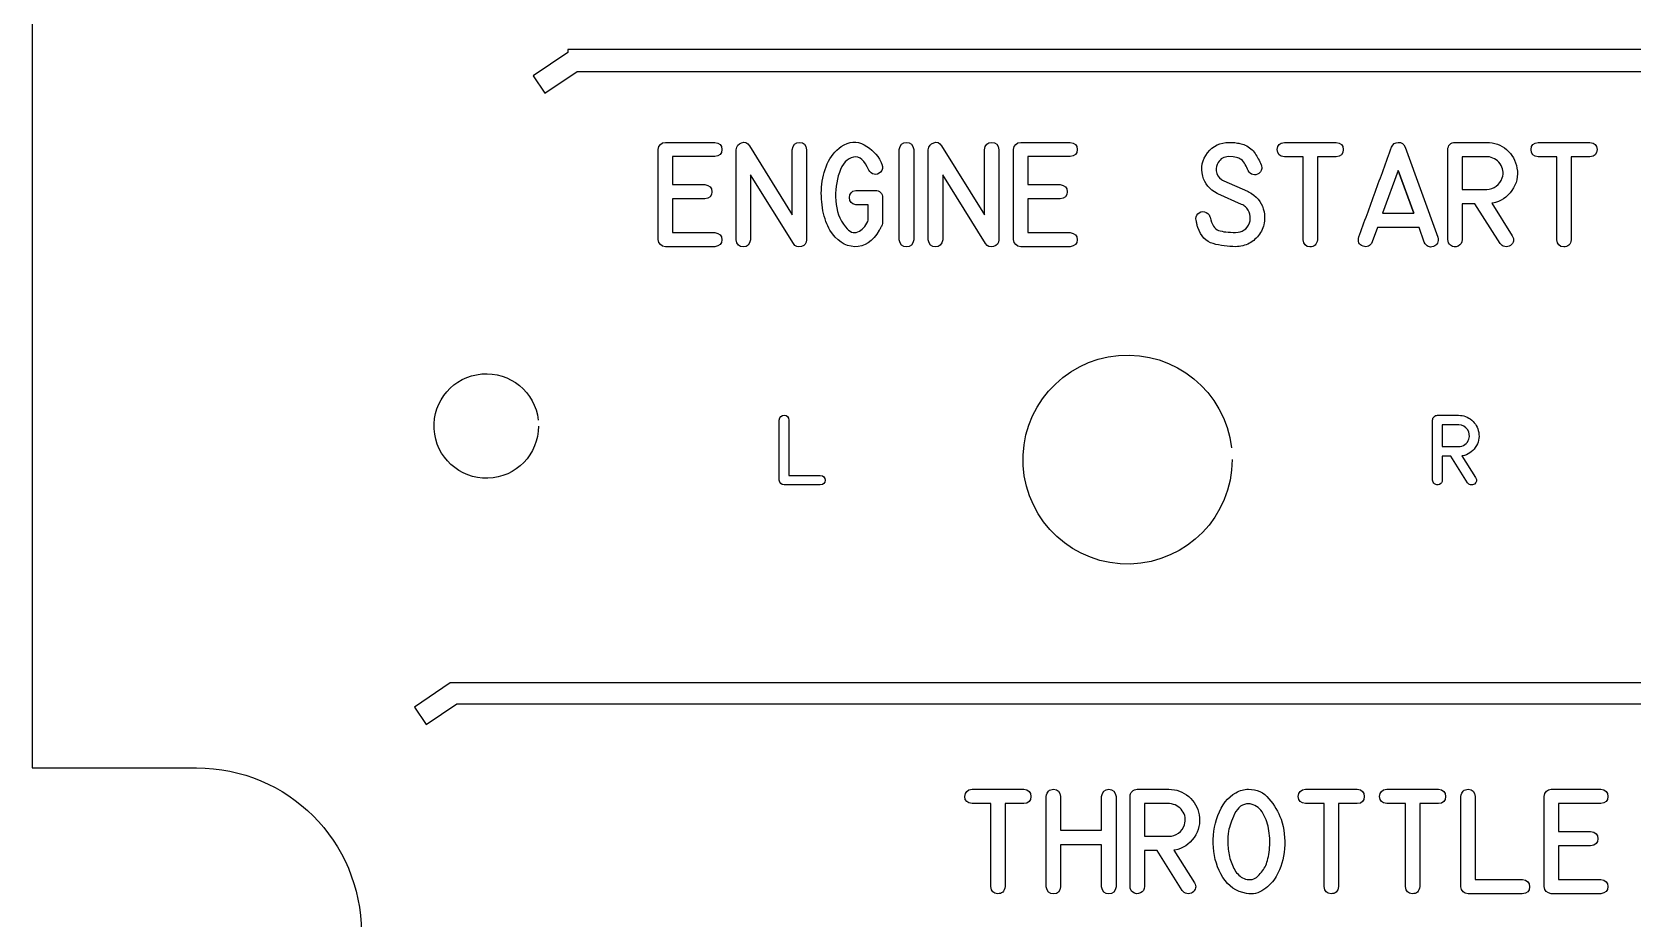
# Model space of a CAD drawing. Extents: x -85 to 801, y 107 to 738.
# Drawn here: x 368.8 to 644.4, y 434.7 to 587.5 of the extents above; entities that cross this region are included whole.
import ezdxf

# ---------------------------------------------------------------- set-up
doc = ezdxf.new("R2010")
doc.units = 0
doc.layers.add('Layer_1', color=7, linetype='CONTINUOUS')

msp = doc.modelspace()

# ---------------------------------------------------------------- linework, layer by layer
at = {"layer": 'Layer_1', "color": 7}
for points in [[(397.110813, 667.499814), (368.764469, 667.499814), (368.764469, 461.980772), (368.764469, 460.712211), (397.110813, 460.712211)], [(477.820091, 568.484617), (486.327912, 568.484617)], [(539.009546, 568.484617), (547.517367, 568.484617)], [(574.894318, 568.484674), (575.861102, 568.459162)], [(584.422639, 568.484617), (593.343524, 568.484617)], [(613.795663, 568.484617), (619.253688, 568.484617)], [(628.121849, 568.484617), (637.042734, 568.484617)], [(476.572054, 551.732683), (476.572054, 567.254154)], [(486.327912, 566.032479), (479.041767, 566.032479), (479.041767, 561.224863), (484.596454, 561.224863)], [(490.010513, 551.697506), (490.010513, 567.219005)], [(492.286876, 567.878173), (499.66971, 556.021729), (499.66971, 567.219005)], [(502.148211, 567.219005), (502.148211, 551.697506)], [(518.109137, 551.697506), (518.109137, 567.23658)], [(520.605241, 567.23658), (520.605241, 551.697506)], [(523.101345, 551.697506), (523.101345, 567.219005)], [(525.377707, 567.878173), (532.760513, 556.021729), (532.760513, 567.219005)], [(535.239043, 567.219005), (535.239043, 551.697506)], [(537.76148, 551.732683), (537.76148, 567.254154)], [(547.517367, 566.032479), (540.231222, 566.032479), (540.231222, 561.224863), (545.785909, 561.224863)], [(576.186406, 565.901717), (575.615112, 565.998378), (574.806501, 566.02389)], [(587.648211, 551.715109), (587.648211, 566.006117), (584.422639, 566.006117)], [(593.343524, 566.006117), (590.12674, 566.006117), (590.12674, 551.715109)], [(605.199969, 567.676035), (610.83377, 552.136961)], [(612.5652, 551.723896), (612.5652, 567.254154)], [(619.376712, 566.006117), (615.043729, 566.006117), (615.043729, 560.381102), (619.253688, 560.381102)], [(631.34742, 551.715109), (631.34742, 566.006117), (628.121849, 566.006117)], [(637.042734, 566.006117), (633.82595, 566.006117), (633.82595, 551.715109)], [(499.871849, 551.047124), (492.489043, 562.885994), (492.489043, 551.697506)], [(514.927644, 565.126583), (514.997943, 564.985984), (515.050668, 564.862961), (515.120967, 564.73115)], [(532.962652, 551.047124), (525.579846, 562.885994), (525.579846, 551.697506)], [(510.603307, 560.187468), (510.682394, 560.204476), (510.76148, 560.204476), (514.004655, 560.204476)], [(577.0476, 557.805997), (572.978268, 559.59018), (572.846457, 559.660479)], [(573.778148, 561.945798), (573.874809, 561.901861), (573.980258, 561.857924), (578.041767, 560.064699)], [(578.041767, 560.064699), (578.182365, 560.003187), (578.340539, 559.924101), (578.481137, 559.845014)], [(484.596454, 558.728759), (479.041767, 558.728759), (479.041767, 552.954359), (486.327912, 552.954359)], [(510.682394, 557.735613), (510.603307, 557.744117)], [(512.677644, 554.861055), (512.774306, 555.054378), (512.774306, 557.735046), (510.682394, 557.735613)], [(515.243906, 558.965225), (515.243906, 554.509162), (515.138457, 554.28069), (515.076945, 554.140091), (515.015433, 554.00828), (514.945134, 553.876469), (514.874835, 553.744658), (514.813323, 553.612847), (514.743024, 553.481036), (514.663937, 553.349225)], [(545.785909, 558.728759), (540.231222, 558.728759), (540.231222, 552.954359), (547.517367, 552.954359)], [(621.573987, 551.064728), (617.240976, 557.911417), (615.043729, 557.911417), (615.043729, 551.723924)], [(620.299587, 558.008079), (620.132627, 557.982567), (623.665786, 552.391852)], [(571.608057, 555.670233), (571.633569, 555.591146)], [(608.504655, 551.275654), (607.599383, 553.789304), (600.43629, 553.789304), (599.55738, 551.337165)], [(486.327912, 550.484617), (477.820091, 550.484617)], [(547.517367, 550.484617), (539.009546, 550.484617)], [(610.764831, 521.461502), (614.403496, 521.461502)], [(497.444769, 510.270151), (497.444769, 520.629506)], [(499.097112, 520.629506), (499.097112, 511.090441), (504.505332, 511.09611)], [(609.944457, 510.287839), (609.944457, 520.641326)], [(614.485361, 519.809187), (611.596687, 519.809187), (611.596687, 516.059206), (614.403383, 516.059206)], [(615.950306, 509.848384), (613.061631, 514.412816), (611.5968, 514.412816), (611.5968, 510.287839)], [(615.100762, 514.477134), (614.989361, 514.460126), (617.344781, 510.73302)], [(504.499465, 509.455502), (498.276822, 509.455701)], [(530.63212, 457.023061), (539.553033, 457.023061)], [(543.393836, 440.235978), (543.393836, 455.775024)], [(545.872365, 455.775024), (545.872365, 449.965446), (552.947556, 449.965446), (552.947556, 455.775024)], [(555.443631, 455.775024), (555.443631, 440.235978)], [(557.834258, 440.26234), (557.834258, 455.792598)], [(559.06475, 457.023061), (564.522746, 457.023061)], [(588.051071, 457.023061), (596.971956, 457.023061)], [(602.04325, 457.023061), (610.964164, 457.023061)], [(614.804967, 440.235978), (614.804967, 455.775024)], [(617.283496, 455.775024), (617.283496, 441.466441), (625.395798, 441.474945)], [(629.131153, 440.271128), (629.131153, 455.792598)], [(630.379191, 457.023061), (638.887011, 457.023061)], [(533.85772, 440.253553), (533.85772, 454.544561), (530.63212, 454.544561)], [(539.553033, 454.544561), (536.33622, 454.544561), (536.33622, 440.253553)], [(564.645798, 454.544561), (560.312787, 454.544561), (560.312787, 448.919546), (564.522746, 448.919546)], [(591.276643, 440.253553), (591.276643, 454.544561), (588.051071, 454.544561)], [(596.971956, 454.544561), (593.755172, 454.544561), (593.755172, 440.253553)], [(605.26885, 440.253553), (605.26885, 454.544561), (602.04325, 454.544561)], [(610.964164, 454.544561), (607.747351, 454.544561), (607.747351, 440.253553)], [(638.887011, 454.570923), (631.600866, 454.570923), (631.600866, 449.763307), (637.155553, 449.763307)], [(552.947556, 440.235978), (552.947556, 447.46937), (545.872365, 447.46937), (545.872365, 440.235978)], [(637.155553, 447.267203), (631.600866, 447.267203), (631.600866, 441.492803), (638.887011, 441.492803)], [(566.843046, 439.603172), (562.510063, 446.449861), (560.312787, 446.449861), (560.312787, 440.262369)], [(565.568646, 446.546523), (565.401685, 446.521011), (568.934844, 440.930296)], [(625.387011, 439.013991), (616.053005, 439.014274)], [(638.887011, 439.023061), (630.379191, 439.023061)]]:
    msp.add_lwpolyline(points, dxfattribs=at)
for points in [[(461.014838, 584.461505), (461.014838, 583.973702), (455.064633, 579.942454), (457.083184, 576.961483), (462.617376, 580.711501), (652.239921, 580.711501), (657.744803, 576.980532), (659.764828, 579.961502), (653.123225, 584.461505), (652.264838, 584.461505), (651.942567, 584.461505), (462.873713, 584.461505), (461.734072, 584.461505)], [(486.327912, 566.032479)], [(547.517367, 566.032479)], [(606.702898, 556.259046), (604.031017, 563.641852), (601.341562, 556.259046)], [(604.031017, 563.641852), (606.702898, 556.259046)], [(587.648211, 551.715109)], [(597.245868, 552.180926)], [(631.34742, 551.715109)], [(726.958658, 475.502003), (726.86795, 475.368775), (440.751628, 475.368775), (440.751628, 475.346098), (434.619808, 471.191783), (436.639833, 468.210841), (441.891298, 471.768945), (727.63835, 471.768945), (732.889814, 468.210841), (734.909839, 471.191783), (728.751628, 475.363672), (728.751628, 475.369342), (728.743124, 475.369342), (728.546683, 475.50257)], [(578.304028, 454.526957)], [(638.887011, 454.570923)], [(583.849899, 451.846318)], [(533.85772, 440.253553)], [(543.393836, 440.235978)], [(591.276643, 440.253553)], [(605.26885, 440.253553)]]:
    msp.add_lwpolyline(points, close=True, dxfattribs=at)
for points in [[(476.572054, 567.254154), (476.683361, 568.027597), (477.099373, 568.437751), (477.820091, 568.484617)], [(486.327912, 568.484617), (487.154079, 568.420176), (487.564233, 568.007093), (487.558375, 567.245367)], [(490.010513, 567.219005), (490.098387, 567.828378), (490.408932, 568.229745), (490.942148, 568.423106)], [(490.942148, 568.423106), (491.481222, 568.616466), (491.929465, 568.434822), (492.286876, 567.878173)], [(499.66971, 567.219005), (499.781017, 568.056888), (500.205817, 568.469972), (500.94411, 568.458255)], [(500.94411, 568.458255), (501.688243, 568.452586), (502.089609, 568.039502), (502.148211, 567.219005)], [(508.12492, 567.754498), (509.472567, 568.668576), (510.785065, 568.774054), (512.062413, 568.070929)], [(512.062413, 568.070929), (513.339761, 567.373663), (514.294838, 566.392214), (514.927644, 565.126583)], [(518.109137, 567.23658), (518.232161, 568.062746), (518.645254, 568.47583), (519.348416, 568.47583)], [(519.348416, 568.47583), (520.057398, 568.481499), (520.47634, 568.068416), (520.605241, 567.23658)], [(523.101345, 567.219005), (523.189219, 567.828378), (523.499764, 568.229745), (524.03298, 568.423106)], [(524.03298, 568.423106), (524.572035, 568.616466), (525.020277, 568.434822), (525.377707, 567.878173)], [(532.760513, 567.219005), (532.87182, 568.056888), (533.29663, 568.469972), (534.034942, 568.458255)], [(534.034942, 568.458255), (534.779074, 568.452586), (535.180441, 568.039502), (535.239043, 567.219005)], [(537.76148, 567.254154), (537.872787, 568.027597), (538.288809, 568.437751), (539.009546, 568.484617)], [(547.517367, 568.484617), (548.343534, 568.420176), (548.753688, 568.007093), (548.74783, 567.245367)], [(571.185326, 566.691704), (572.128696, 567.887017), (573.365027, 568.484674), (574.894318, 568.484674)], [(575.861102, 568.459162), (576.177524, 568.40058), (576.48222, 568.341997), (576.775191, 568.283414)], [(576.775191, 568.283414), (577.068142, 568.23069), (577.364031, 568.136957), (577.66286, 568.002217)], [(577.66286, 568.002217), (578.401153, 567.656523), (578.966589, 567.181918), (579.359169, 566.578403)], [(583.192148, 567.23658), (583.197817, 567.998306), (583.607981, 568.414318), (584.422639, 568.484617)], [(593.343524, 568.484617), (594.152117, 568.420176), (594.556413, 568.004164), (594.556413, 567.23658)], [(602.888457, 567.676035), (603.081798, 568.209231), (603.465581, 568.478759), (604.039805, 568.484617)], [(604.039805, 568.484617), (604.614028, 568.490287), (605.00075, 568.220759), (605.199969, 567.676035)], [(612.5652, 567.254154), (612.5652, 567.594009), (612.682384, 567.88405), (612.916753, 568.124277)], [(612.916753, 568.124277), (613.156998, 568.364504), (613.449969, 568.484617), (613.795663, 568.484617)], [(619.253688, 568.484617), (620.566186, 568.484617), (621.705827, 568.065676), (622.672611, 567.227792)], [(626.891386, 567.23658), (626.897055, 567.998306), (627.307209, 568.414318), (628.121849, 568.484617)], [(637.042734, 568.484617), (637.851326, 568.420176), (638.255622, 568.004164), (638.255622, 567.23658)], [(487.558375, 567.245367), (487.558375, 566.489518), (487.14822, 566.085222), (486.327912, 566.032479)], [(505.690356, 564.757455), (506.235269, 566.017209), (507.046791, 567.016224), (508.12492, 567.754498)], [(510.207931, 565.926463), (509.129802, 565.709669), (508.321209, 564.82491), (507.782154, 563.272186)], [(512.862208, 563.702825), (512.176677, 565.402044), (511.291918, 566.143257), (510.207931, 565.926463)], [(548.74783, 567.245367), (548.74783, 566.489518), (548.337676, 566.085222), (547.517367, 566.032479)], [(570.367956, 562.657521), (569.975376, 564.157521), (570.247833, 565.502249), (571.185326, 566.691704)], [(574.806501, 566.02389), (574.021361, 566.012551), (573.420775, 565.672706), (573.004743, 565.004353)], [(576.581896, 565.752331), (576.464731, 565.799197), (576.332901, 565.848992), (576.186406, 565.901717)], [(576.959839, 565.55022), (576.830957, 565.643953), (576.704976, 565.711323), (576.581896, 565.752331)], [(577.680548, 564.662523), (577.510658, 565.019934), (577.270422, 565.315833), (576.959839, 565.55022)], [(579.359169, 566.578403), (579.751748, 565.974888), (580.106239, 565.321569), (580.422643, 564.618444)], [(584.422639, 566.006117), (583.602312, 566.070557), (583.192148, 566.480712), (583.192148, 567.23658)], [(594.556413, 567.23658), (594.562082, 566.474854), (594.157786, 566.064699), (593.343524, 566.006117)], [(600.058375, 559.924072), (601.001726, 562.50806), (601.945087, 565.092047), (602.888457, 567.676035)], [(621.556413, 564.793228), (621.029074, 565.525644), (620.302507, 565.92994), (619.376712, 566.006117)], [(622.672611, 567.227792), (623.639414, 566.395767), (624.24, 565.338151), (624.474369, 564.054945)], [(628.121849, 566.006117), (627.30154, 566.070557), (626.891386, 566.480712), (626.891386, 567.23658)], [(638.255622, 567.23658), (638.261291, 566.474854), (637.856995, 566.064699), (637.042734, 566.006117)], [(504.723543, 560.784784), (504.828992, 562.179317), (505.151263, 563.50354), (505.690356, 564.757455)], [(507.782154, 563.272186), (507.254797, 561.772186), (507.046781, 560.157921), (507.158107, 558.429392)], [(513.785083, 562.990932), (513.386646, 563.078806), (513.07902, 563.316104), (512.862208, 563.702825)], [(514.892494, 563.368847), (514.552658, 563.034869), (514.183521, 562.908898), (513.785083, 562.990932)], [(515.120967, 564.73115), (515.320186, 564.17452), (515.244028, 563.720419), (514.892494, 563.368847)], [(572.846457, 559.660479), (571.516384, 560.363603), (570.690217, 561.362617), (570.367956, 562.657521)], [(573.004743, 565.004353), (572.723509, 564.576624), (572.618041, 564.09909), (572.68834, 563.571751)], [(572.68834, 563.571751), (572.770356, 562.921351), (573.075043, 562.417446), (573.6024, 562.060035)], [(578.172728, 563.625411), (578.020413, 563.965247), (577.856353, 564.310951), (577.680548, 564.662523)], [(579.007672, 562.922277), (578.644403, 563.004293), (578.366088, 563.238671), (578.172728, 563.625411)], [(580.009635, 563.1156), (579.704948, 562.898787), (579.370961, 562.834346), (579.007672, 562.922277)], [(580.19417, 563.273773), (580.118013, 563.197616), (580.056501, 563.144891), (580.009635, 563.1156)], [(580.413855, 563.607751), (580.343556, 563.461294), (580.270328, 563.349969), (580.19417, 563.273773)], [(580.501729, 564.389972), (580.56617, 564.10286), (580.536879, 563.84212), (580.413855, 563.607751)], [(580.422643, 564.618444), (580.451934, 564.554003), (580.478296, 564.477846), (580.501729, 564.389972)], [(621.934356, 562.349849), (622.209732, 563.252192), (622.083751, 564.066652), (621.556413, 564.793228)], [(624.474369, 564.054945), (624.720472, 562.677987), (624.427512, 561.388923), (623.595487, 560.187751)], [(484.596454, 561.224863), (485.428479, 561.101839), (485.841562, 560.682898), (485.835704, 559.968038)], [(485.835704, 559.968038), (485.835704, 559.259036), (485.42262, 558.845943), (484.596454, 558.728759)], [(504.960803, 556.697877), (504.697124, 558.033808), (504.618038, 559.39611), (504.723543, 560.784784)], [(509.531046, 558.965792), (509.531046, 559.69235), (509.888466, 560.099575), (510.603307, 560.187468)], [(514.004655, 560.204476), (514.34451, 560.204476), (514.634551, 560.081433), (514.874778, 559.835348)], [(514.874778, 559.835348), (515.120863, 559.595102), (515.243906, 559.305061), (515.243906, 558.965225)], [(545.785909, 561.224863), (546.617934, 561.101839), (547.031017, 560.682898), (547.025159, 559.968038)], [(547.025159, 559.968038), (547.025159, 559.259036), (546.612076, 558.845943), (545.785909, 558.728759)], [(573.6024, 562.060035), (573.625833, 562.043027), (573.652195, 562.022523), (573.681487, 561.998523)], [(573.681487, 561.998523), (573.710778, 561.981515), (573.742998, 561.96394), (573.778148, 561.945798)], [(578.481137, 559.845014), (578.522145, 559.815723), (578.566082, 559.786431), (578.612948, 559.75714)], [(578.612948, 559.75714), (578.665672, 559.733707), (578.715468, 559.707345), (578.762334, 559.678054)], [(578.762334, 559.678054), (579.922479, 558.916328), (580.640249, 557.861641), (580.915644, 556.513994)], [(597.245868, 552.180926), (598.183361, 554.764894), (599.120863, 557.345943), (600.058375, 559.924072)], [(619.253688, 560.381102), (619.851345, 560.381102), (620.402126, 560.562746), (620.906031, 560.926035)], [(623.595487, 560.187751), (622.769301, 558.992438), (621.670668, 558.26588), (620.299587, 558.008079)], [(620.906031, 560.926035), (621.415795, 561.289323), (621.75857, 561.763928), (621.934356, 562.349849)], [(507.158107, 558.429392), (507.269414, 556.70674), (507.831921, 555.203811), (508.845628, 553.920605)], [(510.603307, 557.744117), (509.888466, 557.831991), (509.531046, 558.239216), (509.531046, 558.965792)], [(577.715584, 557.392904), (577.545694, 557.539361), (577.323033, 557.677058), (577.0476, 557.805997)], [(578.48023, 556.092142), (578.351348, 556.613622), (578.096466, 557.047209), (577.715584, 557.392904)], [(506.173691, 553.375616), (505.628759, 554.260365), (505.224463, 555.367786), (504.960803, 556.697877)], [(510.972576, 553.059298), (511.693276, 553.381559), (512.261631, 553.982145), (512.677644, 554.861055)], [(569.226217, 555.046214), (569.138343, 555.468085), (569.240882, 555.840151), (569.533833, 556.162413)], [(569.349241, 554.430983), (569.314091, 554.63606), (569.273083, 554.841137), (569.226217, 555.046214)], [(569.507414, 553.833326), (569.437115, 554.026687), (569.384391, 554.225906), (569.349241, 554.430983)], [(569.533833, 556.162413), (569.832661, 556.484674), (570.201808, 556.607726), (570.641272, 556.531569)], [(570.641272, 556.531569), (571.104151, 556.437836), (571.426413, 556.150724), (571.608057, 555.670233)], [(571.633569, 555.591146), (571.914822, 554.319676), (572.404082, 553.560888), (573.101348, 553.314784)], [(576.02812, 552.980806), (577.176548, 552.980806), (577.964627, 553.519871), (578.392356, 554.598)], [(578.392356, 554.598), (578.57982, 555.078472), (578.609112, 555.57652), (578.48023, 556.092142)], [(580.985943, 554.888013), (580.892211, 554.091137), (580.610957, 553.352854), (580.142183, 552.673162)], [(580.915644, 556.513994), (581.021093, 555.986636), (581.044526, 555.444643), (580.985943, 554.888013)], [(477.820091, 550.484617), (477.087676, 550.57835), (476.671663, 550.994372), (476.572054, 551.732683)], [(486.327912, 552.954359), (487.154079, 552.831335), (487.567162, 552.418252), (487.567162, 551.715109)], [(487.567162, 551.715109), (487.567162, 551.011984), (487.154079, 550.60182), (486.327912, 550.484617)], [(491.240976, 550.467043), (490.54371, 550.467043), (490.133556, 550.877197), (490.010513, 551.697506)], [(492.489043, 551.697506), (492.360161, 550.877197), (491.944139, 550.467043), (491.240976, 550.467043)], [(502.148211, 551.697506), (502.148211, 551.082274), (501.849383, 550.689704), (501.251726, 550.519795)], [(510.427587, 550.510384), (508.740085, 550.55725), (507.32212, 551.512328), (506.173691, 553.375616)], [(508.845628, 553.920605), (509.542894, 553.02412), (510.251877, 552.737017), (510.972576, 553.059298)], [(514.663937, 553.349225), (513.527206, 551.415638), (512.11509, 550.469357), (510.427587, 550.510384)], [(519.348416, 550.467043), (518.645291, 550.467043), (518.232198, 550.877197), (518.109137, 551.697506)], [(520.605241, 551.697506), (520.476359, 550.871339), (520.057417, 550.461184), (519.348416, 550.467043)], [(524.331808, 550.467043), (523.634542, 550.467043), (523.224387, 550.877197), (523.101345, 551.697506)], [(525.579846, 551.697506), (525.450964, 550.877197), (525.034951, 550.467043), (524.331808, 550.467043)], [(535.239043, 551.697506), (535.239043, 551.082274), (534.940214, 550.689704), (534.342557, 550.519795)], [(539.009546, 550.484617), (538.277112, 550.57835), (537.86109, 550.994372), (537.76148, 551.732683)], [(547.517367, 552.954359), (548.343534, 552.831335), (548.756617, 552.418252), (548.756617, 551.715109)], [(548.756617, 551.715109), (548.756617, 551.011984), (548.343534, 550.60182), (547.517367, 550.484617)], [(572.152932, 551.029606), (570.916592, 551.381178), (570.034753, 552.315751), (569.507414, 553.833326)], [(573.101348, 553.314784), (573.804472, 553.068699), (574.780063, 552.957373), (576.02812, 552.980806)], [(580.142183, 552.673162), (579.679285, 551.999329), (579.096274, 551.477849), (578.39315, 551.108721)], [(588.82595, 550.484617), (588.099392, 550.495956), (587.706813, 550.90612), (587.648211, 551.715109)], [(590.12674, 551.715109), (589.992, 550.883065), (589.558403, 550.472901), (588.82595, 550.484617)], [(597.957789, 550.607669), (597.266381, 550.86549), (597.029074, 551.389909), (597.245868, 552.180926)], [(610.83377, 552.136961), (611.009518, 551.310794), (610.757556, 550.777597), (610.077883, 550.53737)], [(613.048592, 550.748296), (612.726331, 550.988542), (612.5652, 551.313742), (612.5652, 551.723896)], [(615.043729, 551.723924), (615.043729, 551.214161), (614.81228, 550.845014), (614.349383, 550.616485)], [(623.665786, 552.391852), (624.040791, 551.729735), (623.935323, 551.173096), (623.349383, 550.721934)], [(632.525159, 550.484617), (631.798602, 550.495956), (631.406022, 550.90612), (631.34742, 551.715109)], [(633.82595, 551.715109), (633.691209, 550.883065), (633.257613, 550.472901), (632.525159, 550.484617)], [(501.251726, 550.519795), (500.659928, 550.355764), (500.199969, 550.53154), (499.871849, 551.047124)], [(534.342557, 550.519795), (533.750759, 550.355764), (533.290791, 550.53154), (532.962652, 551.047124)], [(576.046488, 550.511065), (574.687106, 550.511065), (573.389254, 550.683912), (572.152932, 551.029606)], [(578.39315, 551.108721), (577.637301, 550.710283), (576.85508, 550.511065), (576.046488, 550.511065)], [(599.55738, 551.337165), (599.182394, 550.598891), (598.649197, 550.355726), (597.957789, 550.607669)], [(610.077883, 550.53737), (609.398211, 550.297124), (608.873802, 550.543219), (608.504655, 551.275654)], [(614.349383, 550.616485), (613.886485, 550.393833), (613.452888, 550.43777), (613.048592, 550.748296)], [(622.373783, 550.519824), (622.010513, 550.584265), (621.743915, 550.765899), (621.573987, 551.064728)], [(623.349383, 550.721934), (623.068129, 550.522715), (622.742929, 550.455345), (622.373783, 550.519824)], [(555.876624, 531.758239), (565.582686, 532.589269), (574.188563, 525.547785), (575.295562, 515.869313)], [(539.441348, 512.799449), (538.886939, 522.525243), (546.170552, 530.927201), (555.876624, 531.758239)], [(438.008343, 519.099619), (437.731139, 523.962516), (441.372945, 528.163495), (446.225981, 528.579014)], [(446.225981, 528.579014), (451.079018, 528.994537), (455.381965, 525.473793), (455.935465, 520.634551)], [(497.444769, 520.629506), (497.526784, 521.192013), (497.81194, 521.467408), (498.300236, 521.455691)], [(498.300236, 521.455691), (498.788532, 521.448132), (499.054157, 521.172737), (499.097112, 520.629506)], [(609.944457, 520.641326), (609.944457, 520.86789), (610.022598, 521.06125), (610.178882, 521.221408)], [(610.178882, 521.221408), (610.338945, 521.381471), (610.534261, 521.461502), (610.764831, 521.461502)], [(614.403496, 521.461502), (615.278494, 521.461502), (616.038255, 521.182205), (616.682778, 520.623609)], [(447.249969, 510.615468), (442.381152, 510.476806), (438.285546, 514.236723), (438.008343, 519.099619)], [(455.993773, 519.611811), (455.993768, 514.741024), (452.118782, 510.75412), (447.249969, 510.615468)], [(615.938485, 519.000605), (615.586913, 519.488882), (615.102539, 519.758409), (614.485361, 519.809187)], [(616.190485, 517.371704), (616.373981, 517.973254), (616.289981, 518.51622), (615.938485, 519.000605)], [(616.682778, 520.623609), (617.32732, 520.068926), (617.727713, 519.363855), (617.883959, 518.508397)], [(617.883959, 518.508397), (618.047991, 517.590425), (617.852674, 516.731046), (617.298009, 515.930258)], [(614.403383, 516.059206), (614.80182, 516.059206), (615.169002, 516.180293), (615.504926, 516.422466)], [(617.298009, 515.930258), (616.747238, 515.133383), (616.014822, 514.649008), (615.100762, 514.477134)], [(615.504926, 516.422466), (615.844781, 516.664658), (616.073301, 516.981071), (616.190485, 517.371704)], [(557.92457, 495.831146), (548.186948, 495.553839), (539.995753, 503.073668), (539.441348, 512.799449)], [(575.412151, 513.823861), (575.412157, 504.082286), (567.662197, 496.108467), (557.92457, 495.831146)], [(498.276822, 509.455701), (497.79635, 509.486882), (497.518998, 509.758365), (497.444769, 510.270151)], [(505.325622, 510.252378), (505.321843, 509.756277), (505.046457, 509.490652), (504.499465, 509.455502)], [(504.505332, 511.09611), (505.060016, 511.033559), (505.333446, 510.752315), (505.325622, 510.252378)], [(610.266728, 509.63743), (610.05188, 509.797682), (609.944457, 510.014485), (609.944457, 510.287839)], [(611.5968, 510.287839), (611.5968, 509.947984), (611.442501, 509.70189), (611.133902, 509.549556)], [(617.344781, 510.73302), (617.594778, 510.291628), (617.524479, 509.920535), (617.133883, 509.619742)], [(611.133902, 509.549556), (610.825304, 509.40102), (610.536246, 509.430312), (610.266728, 509.63743)], [(616.483502, 509.485096), (616.24131, 509.527994), (616.063578, 509.64909), (615.950306, 509.848384)], [(617.133883, 509.619742), (616.946419, 509.486891), (616.729625, 509.442009), (616.483502, 509.485096)], [(397.110813, 460.712211), (412.814835, 460.712211), (425.457184, 448.069975), (425.457184, 432.366038)], [(529.401657, 455.775024), (529.407326, 456.53675), (529.81748, 456.952762), (530.63212, 457.023061)], [(530.63212, 454.544561), (529.811811, 454.609002), (529.401657, 455.019156), (529.401657, 455.775024)], [(539.553033, 457.023061), (540.361625, 456.95862), (540.765921, 456.542608), (540.765921, 455.775024)], [(540.765921, 455.775024), (540.771591, 455.013298), (540.367294, 454.603143), (539.553033, 454.544561)], [(543.393836, 455.775024), (543.51686, 456.618784), (543.944598, 457.031868), (544.677052, 457.014274)], [(544.677052, 457.014274), (545.409468, 457.002935), (545.807906, 456.589852), (545.872365, 455.775024)], [(552.947556, 455.775024), (553.07058, 456.601191), (553.483663, 457.014274), (554.186806, 457.014274)], [(554.186806, 457.014274), (554.895789, 457.019943), (555.314731, 456.60686), (555.443631, 455.775024)], [(557.834258, 455.792598), (557.834258, 456.132454), (557.951452, 456.422494), (558.185839, 456.662721)], [(558.185839, 456.662721), (558.426066, 456.902948), (558.719036, 457.023061), (559.06475, 457.023061)], [(564.522746, 457.023061), (565.835244, 457.023061), (566.974894, 456.60412), (567.941698, 455.766236)], [(567.941698, 455.766236), (568.908482, 454.934211), (569.509068, 453.876595), (569.743455, 452.593389)], [(572.960239, 452.514274), (573.610639, 454.307244), (574.644822, 455.610954), (576.062787, 456.425405)], [(576.062787, 456.425405), (576.754195, 456.823843), (577.477824, 457.023061), (578.233672, 457.023061)], [(578.233672, 457.023061), (579.67509, 457.023061), (580.852828, 456.478148), (581.766888, 455.388321)], [(581.766888, 455.388321), (582.680948, 454.304334), (583.375285, 453.123666), (583.849899, 451.846318)], [(586.820608, 455.775024), (586.826277, 456.53675), (587.236431, 456.952762), (588.051071, 457.023061)], [(588.051071, 454.544561), (587.230762, 454.609002), (586.820608, 455.019156), (586.820608, 455.775024)], [(596.971956, 457.023061), (597.780548, 456.95862), (598.184844, 456.542608), (598.184844, 455.775024)], [(598.184844, 455.775024), (598.190513, 455.013298), (597.786217, 454.603143), (596.971956, 454.544561)], [(600.812787, 455.775024), (600.818457, 456.53675), (601.228611, 456.952762), (602.04325, 457.023061)], [(602.04325, 454.544561), (601.222942, 454.609002), (600.812787, 455.019156), (600.812787, 455.775024)], [(610.964164, 457.023061), (611.772756, 456.95862), (612.177052, 456.542608), (612.177052, 455.775024)], [(612.177052, 455.775024), (612.182721, 455.013298), (611.778425, 454.603143), (610.964164, 454.544561)], [(614.804967, 455.775024), (614.927991, 456.618784), (615.355729, 457.031868), (616.088183, 457.014274)], [(616.088183, 457.014274), (616.820598, 457.002935), (617.219036, 456.589852), (617.283496, 455.775024)], [(629.131153, 455.792598), (629.24246, 456.566041), (629.658472, 456.976195), (630.379191, 457.023061)], [(638.887011, 457.023061), (639.713178, 456.95862), (640.123332, 456.545537), (640.117474, 455.783811)], [(640.117474, 455.783811), (640.117474, 455.027962), (639.70732, 454.623666), (638.887011, 454.570923)], [(566.825471, 453.331672), (566.298132, 454.064088), (565.571575, 454.468384), (564.645798, 454.544561)], [(567.203414, 450.888321), (567.478809, 451.790665), (567.352828, 452.605115), (566.825471, 453.331672)], [(569.743455, 452.593389), (569.98954, 451.216431), (569.69657, 449.927367), (568.864545, 448.726195)], [(572.195594, 446.98595), (572.060854, 448.878529), (572.315735, 450.721304), (572.960239, 452.514274)], [(575.851861, 452.78674), (575.301071, 451.626595), (574.952438, 450.636359), (574.805962, 449.816031)], [(578.304, 454.526986), (577.225871, 454.526986), (576.408491, 453.946904), (575.851861, 452.78674)], [(578.708334, 454.474233), (578.591169, 454.509383), (578.4564, 454.526957), (578.304028, 454.526957)], [(580.782529, 452.795528), (580.296217, 453.674438), (579.604819, 454.234006), (578.708334, 454.474233)], [(581.758129, 449.842422), (581.594098, 450.938107), (581.268898, 451.922476), (580.782529, 452.795528)], [(564.522746, 448.919546), (565.120403, 448.919546), (565.671184, 449.101191), (566.17509, 449.464479)], [(566.17509, 449.464479), (566.684854, 449.827767), (567.027628, 450.302381), (567.203414, 450.888321)], [(574.805962, 449.816031), (574.694655, 449.218375), (574.653647, 448.494746), (574.682939, 447.645146)], [(581.837216, 446.564098), (581.954381, 447.659802), (581.928019, 448.752576), (581.758129, 449.842422)], [(583.849899, 451.846318), (584.388954, 450.223276), (584.591102, 448.538702), (584.456343, 446.792598)], [(637.155553, 449.763307), (637.987597, 449.640283), (638.40069, 449.221342), (638.394831, 448.506482)], [(568.864545, 448.726195), (568.038378, 447.530882), (566.939745, 446.804324), (565.568646, 446.546523)], [(573.821575, 441.844356), (572.878224, 443.385383), (572.33623, 445.099247), (572.195594, 446.98595)], [(574.682939, 447.645146), (574.71223, 446.795528), (574.835272, 445.954706), (575.052066, 445.12268)], [(584.456343, 446.792598), (584.327461, 445.046513), (583.849918, 443.452762), (583.023713, 442.011345)], [(638.394831, 448.506482), (638.394831, 447.797499), (637.981739, 447.384406), (637.155553, 447.267203)], [(575.052066, 445.12268), (575.26886, 444.296513), (575.59406, 443.549443), (576.027666, 442.881468)], [(579.850894, 442.046523), (580.448551, 442.632444), (580.899723, 443.253534), (581.204409, 443.909792)], [(581.204409, 443.909792), (581.514954, 444.583625), (581.72589, 445.468394), (581.837216, 446.564098)], [(577.899694, 439.067027), (576.124299, 439.377572), (574.764926, 440.303348), (573.821575, 441.844356)], [(576.027666, 442.881468), (576.461254, 442.21937), (577.029609, 441.779915), (577.732734, 441.563102)], [(577.732734, 441.563102), (578.553043, 441.305301), (579.259096, 441.466441), (579.850894, 442.046523)], [(583.023713, 442.011345), (582.502233, 441.11486), (581.790321, 440.353143), (580.887978, 439.726195)], [(625.395798, 441.474945), (626.227824, 441.381213), (626.637978, 440.959332), (626.626261, 440.209304)], [(638.887011, 441.492803), (639.713178, 441.36978), (640.126261, 440.956696), (640.126261, 440.253553)], [(535.03543, 439.023061), (534.308872, 439.0344), (533.916302, 439.444564), (533.85772, 440.253553)], [(536.33622, 440.253553), (536.20148, 439.421509), (535.767883, 439.011345), (535.03543, 439.023061)], [(544.677052, 439.005487), (543.944617, 438.994148), (543.516879, 439.404312), (543.393836, 440.235978)], [(545.872365, 440.235978), (545.807924, 439.427367), (545.409487, 439.017203), (544.677052, 439.005487)], [(554.186806, 439.005487), (553.483682, 439.005487), (553.070598, 439.41565), (552.947556, 440.235978)], [(555.443631, 440.235978), (555.31475, 439.409792), (554.895808, 438.999628), (554.186806, 439.005487)], [(558.317679, 439.28674), (557.995398, 439.526986), (557.834258, 439.852186), (557.834258, 440.26234)], [(559.618441, 439.154929), (559.155562, 438.932277), (558.721975, 438.976214), (558.317679, 439.28674)], [(560.312787, 440.262369), (560.312787, 439.752605), (560.081339, 439.383458), (559.618441, 439.154929)], [(567.642869, 439.058268), (567.279581, 439.122709), (567.012973, 439.304343), (566.843046, 439.603172)], [(568.618441, 439.260378), (568.337187, 439.061159), (568.011997, 438.993789), (567.642869, 439.058268)], [(568.934844, 440.930296), (569.309849, 440.268198), (569.204381, 439.711559), (568.618441, 439.260378)], [(580.887978, 439.726195), (579.985635, 439.099247), (578.98954, 438.879524), (577.899694, 439.067027)], [(592.454381, 439.023061), (591.727824, 439.0344), (591.335244, 439.444564), (591.276643, 440.253553)], [(593.755172, 440.253553), (593.620431, 439.421509), (593.186835, 439.011345), (592.454381, 439.023061)], [(606.446561, 439.023061), (605.720003, 439.0344), (605.327433, 439.444564), (605.26885, 440.253553)], [(607.747351, 440.253553), (607.612611, 439.421509), (607.179014, 439.011345), (606.446561, 439.023061)], [(616.053005, 439.014274), (615.332306, 439.06114), (614.916293, 439.468375), (614.804967, 440.235978)], [(626.626261, 440.209304), (626.620592, 439.465172), (626.207509, 439.066734), (625.387011, 439.013991)], [(630.379191, 439.023061), (629.646775, 439.116794), (629.230762, 439.532816), (629.131153, 440.271128)], [(640.126261, 440.253553), (640.126261, 439.550428), (639.713178, 439.140265), (638.887011, 439.023061)]]:
    msp.add_open_spline(points, degree=3, dxfattribs=at)

doc.saveas('drawing.dxf')
